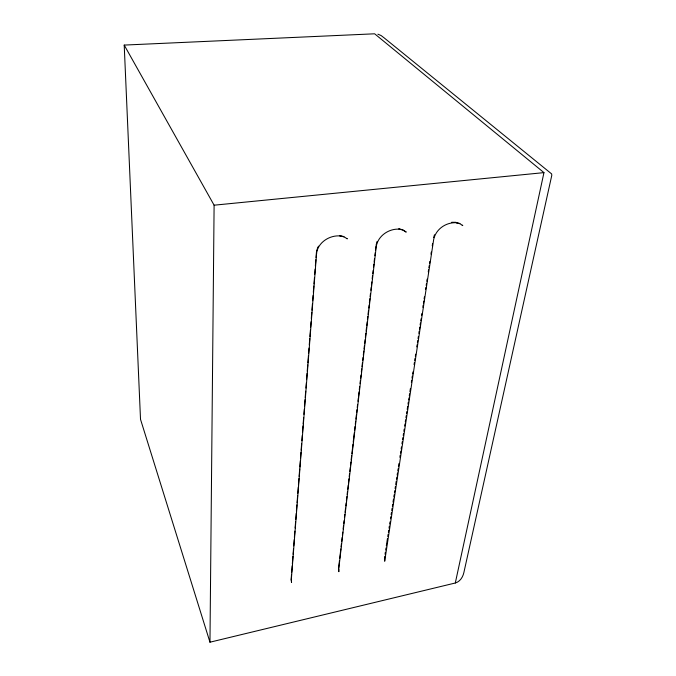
<?xml version="1.0" encoding="UTF-8"?>
<svg xmlns="http://www.w3.org/2000/svg" width="676" height="676" viewBox="0 0 676 676"><rect width="100%" height="100%" fill="white"/><g stroke="black" fill="none" stroke-linecap="round" stroke-linejoin="round"><path stroke-width="1.01" d="M209.966 642.2L214.106 205.191L124.207 45.081L374.648 33.8L543.96 172.625L455.303 582.999L209.966 642.2L140.515 419.331L124.207 45.081M291.533 574.296L291.128 579.56L291.559 582.467L291.415 581.791M291.702 572.192L292.184 565.88M292.353 563.776L292.919 556.407M293.08 554.303L293.485 549.047M293.73 545.887L294.221 539.575M294.381 537.471L294.871 531.159M295.116 527.998L295.598 521.686M295.767 519.582L296.249 513.27M296.418 511.166L296.899 504.854M297.068 502.75L297.634 495.381M297.795 493.277L298.285 486.965M298.446 484.861L298.936 478.549M299.096 476.445L299.671 469.076M299.831 466.972L300.321 460.66M300.482 458.556L300.972 452.244M301.133 450.14L301.614 443.828M301.859 440.667L302.265 435.412M302.51 432.251L303 425.939M303.161 423.835L303.651 417.523M303.896 414.371L304.301 409.107M304.546 405.946L305.037 399.634M305.197 397.53L305.687 391.218M305.924 388.066L306.338 382.802M306.574 379.65L307.065 373.329M307.225 371.225L307.715 364.913M307.876 362.809L308.45 355.449M308.611 353.345L309.017 348.081M309.262 344.921L309.752 338.608M309.912 336.504L310.402 330.192M310.647 327.04L311.053 321.776M311.298 318.624L311.78 312.304M311.94 310.2L312.43 303.887M312.675 300.735L313.081 295.471M313.326 292.319L313.816 286.007M313.977 283.903L314.467 277.582M314.712 274.431L315.117 269.166M315.362 266.014L315.844 259.702M316.013 257.598L316.419 252.334M291.272 580.211L316.621 252.866L316.52 253.373C317.99 242.329 329.719 234.927 340.383 235.958L339.884 235.848L343.949 236.879M339.487 560.429L338.507 568.812L338.87 571.685L338.684 569.445L338.617 570.105L376.287 246.301C378.095 235.645 389.275 228.218 399.786 229.215L399.237 229.122L403.073 230.136L406.217 232.088L402.566 229.764L398.764 228.75M339.724 558.334L340.822 548.912M341.067 546.825L341.431 543.681M341.667 541.586L342.157 537.395M342.402 535.308L342.766 532.164M343.129 529.021L343.493 525.877M343.738 523.79L344.101 520.647M344.464 517.503L344.828 514.368M345.073 512.273L345.563 508.082M345.808 505.986L346.171 502.851M346.408 500.755L346.898 496.564M347.143 494.469L347.506 491.334M347.751 489.238L348.233 485.047M348.478 482.951L348.968 478.769M349.205 476.673L349.568 473.53M349.813 471.434L350.303 467.251M350.548 465.156L350.912 462.012M351.148 459.925L351.638 455.734M351.883 453.638L352.973 444.216M353.218 442.121L354.308 432.699M354.554 430.604L355.044 426.421M355.289 424.325L355.652 421.182M355.889 419.086L356.379 414.903M356.624 412.808L356.987 409.664M357.232 407.569L357.596 404.434M357.959 401.29L358.322 398.147M358.567 396.051L359.049 391.869M359.294 389.773L359.657 386.63M360.029 383.495L360.392 380.351M360.629 378.256L361.001 375.112M361.364 371.977L361.728 368.834M361.973 366.738L362.454 362.556M362.699 360.46L363.063 357.317M363.308 355.221L363.789 351.038M364.034 348.943L364.398 345.799M364.643 343.704L365.133 339.521M365.37 337.425L365.86 333.234M366.105 331.139L366.468 328.004M366.713 325.908L367.195 321.717M367.44 319.621L367.803 316.486M368.048 314.391L368.53 310.2M368.775 308.112L369.138 304.969M369.383 302.873L369.873 298.682M370.11 296.595L370.482 293.452M370.845 290.308L371.209 287.165M371.454 285.078L371.817 281.934M372.18 278.791L372.544 275.656M372.789 273.56L373.152 270.417M373.515 267.274L373.879 264.139M374.124 262.043L374.487 258.9M374.85 255.756L375.222 252.621M375.459 250.526L375.949 246.334M384.728 556.314L384.695 561.241L433.679 239.498C435.826 229.164 446.033 221.99 456.824 222.742L456.232 222.657L459.866 223.671L455.717 222.303L451.661 222.277M385.05 554.227L385.362 552.14M385.683 550.061L386.004 547.974M386.326 545.895L387.441 538.595M387.754 536.516L388.075 534.429M388.396 532.35L388.717 530.263M389.03 528.176L389.351 526.097M389.672 524.01L389.993 521.931M390.466 518.805L390.787 516.717M391.108 514.63L391.429 512.552M391.742 510.464L392.063 508.386M392.384 506.299L392.697 504.212M393.018 502.133L393.5 499.006M393.821 496.919L394.133 494.84M394.454 492.753L394.776 490.666M395.097 488.587L395.409 486.5M395.73 484.422L396.212 481.295M396.525 479.208L396.846 477.121M397.167 475.042L397.488 472.955M397.801 470.876L398.122 468.789M398.443 466.702L398.916 463.575M399.879 457.331L400.192 455.244M400.513 453.157L400.834 451.078M401.155 448.991L401.468 446.912M401.95 443.786L402.271 441.698M402.583 439.611L402.904 437.533M403.226 435.445L403.547 433.367M403.859 431.28L404.18 429.192M404.662 426.066L404.983 423.987M405.296 421.9L405.617 419.821M405.938 417.734L406.259 415.647M406.572 413.568L406.893 411.481M407.214 409.402L407.687 406.276M408.008 404.189L408.329 402.102M408.65 400.023L408.963 397.936M409.284 395.857L409.605 393.77M409.926 391.683L410.4 388.565M411.354 382.312L411.676 380.225M411.997 378.137L412.318 376.059M412.63 373.972L412.951 371.893M414.067 364.592L414.388 362.513M414.709 360.426L415.022 358.348M415.343 356.26L415.664 354.173M416.779 346.881L417.1 344.802M417.422 342.715L417.734 340.628M418.055 338.549L418.376 336.462M418.85 333.336L419.171 331.257M419.492 329.17L419.813 327.091M420.126 325.004L420.447 322.917M420.768 320.838L421.089 318.751M421.562 315.624L421.883 313.546M422.838 307.293L423.159 305.206M423.48 303.118L423.793 301.04M424.114 298.953L424.435 296.874M425.55 289.582L425.872 287.494M426.184 285.407L426.505 283.329M426.826 281.241L427.147 279.154M428.263 271.862L428.584 269.783M428.897 267.696L429.218 265.609M429.539 263.53L429.851 261.443M430.975 254.151L431.288 252.072M432.251 245.819L432.564 243.732M316.638 251.362L317.086 249.41M376.067 245.287L377.081 241.459M433.646 237.58L434.482 234.749M317.306 248.438L318.523 246.165M455.303 582.999C460.111 581.647 462.942 576.991 463.922 572.344L551.793 175.338L551.641 173.918L384.095 37.831L381.112 35.549L377.884 34.172M214.106 205.191L543.96 172.625M339.462 235.468L343.484 236.49L347.312 238.848L346.822 238.442M459.317 223.308L462.79 225.598L462.215 225.218"/></g></svg>
